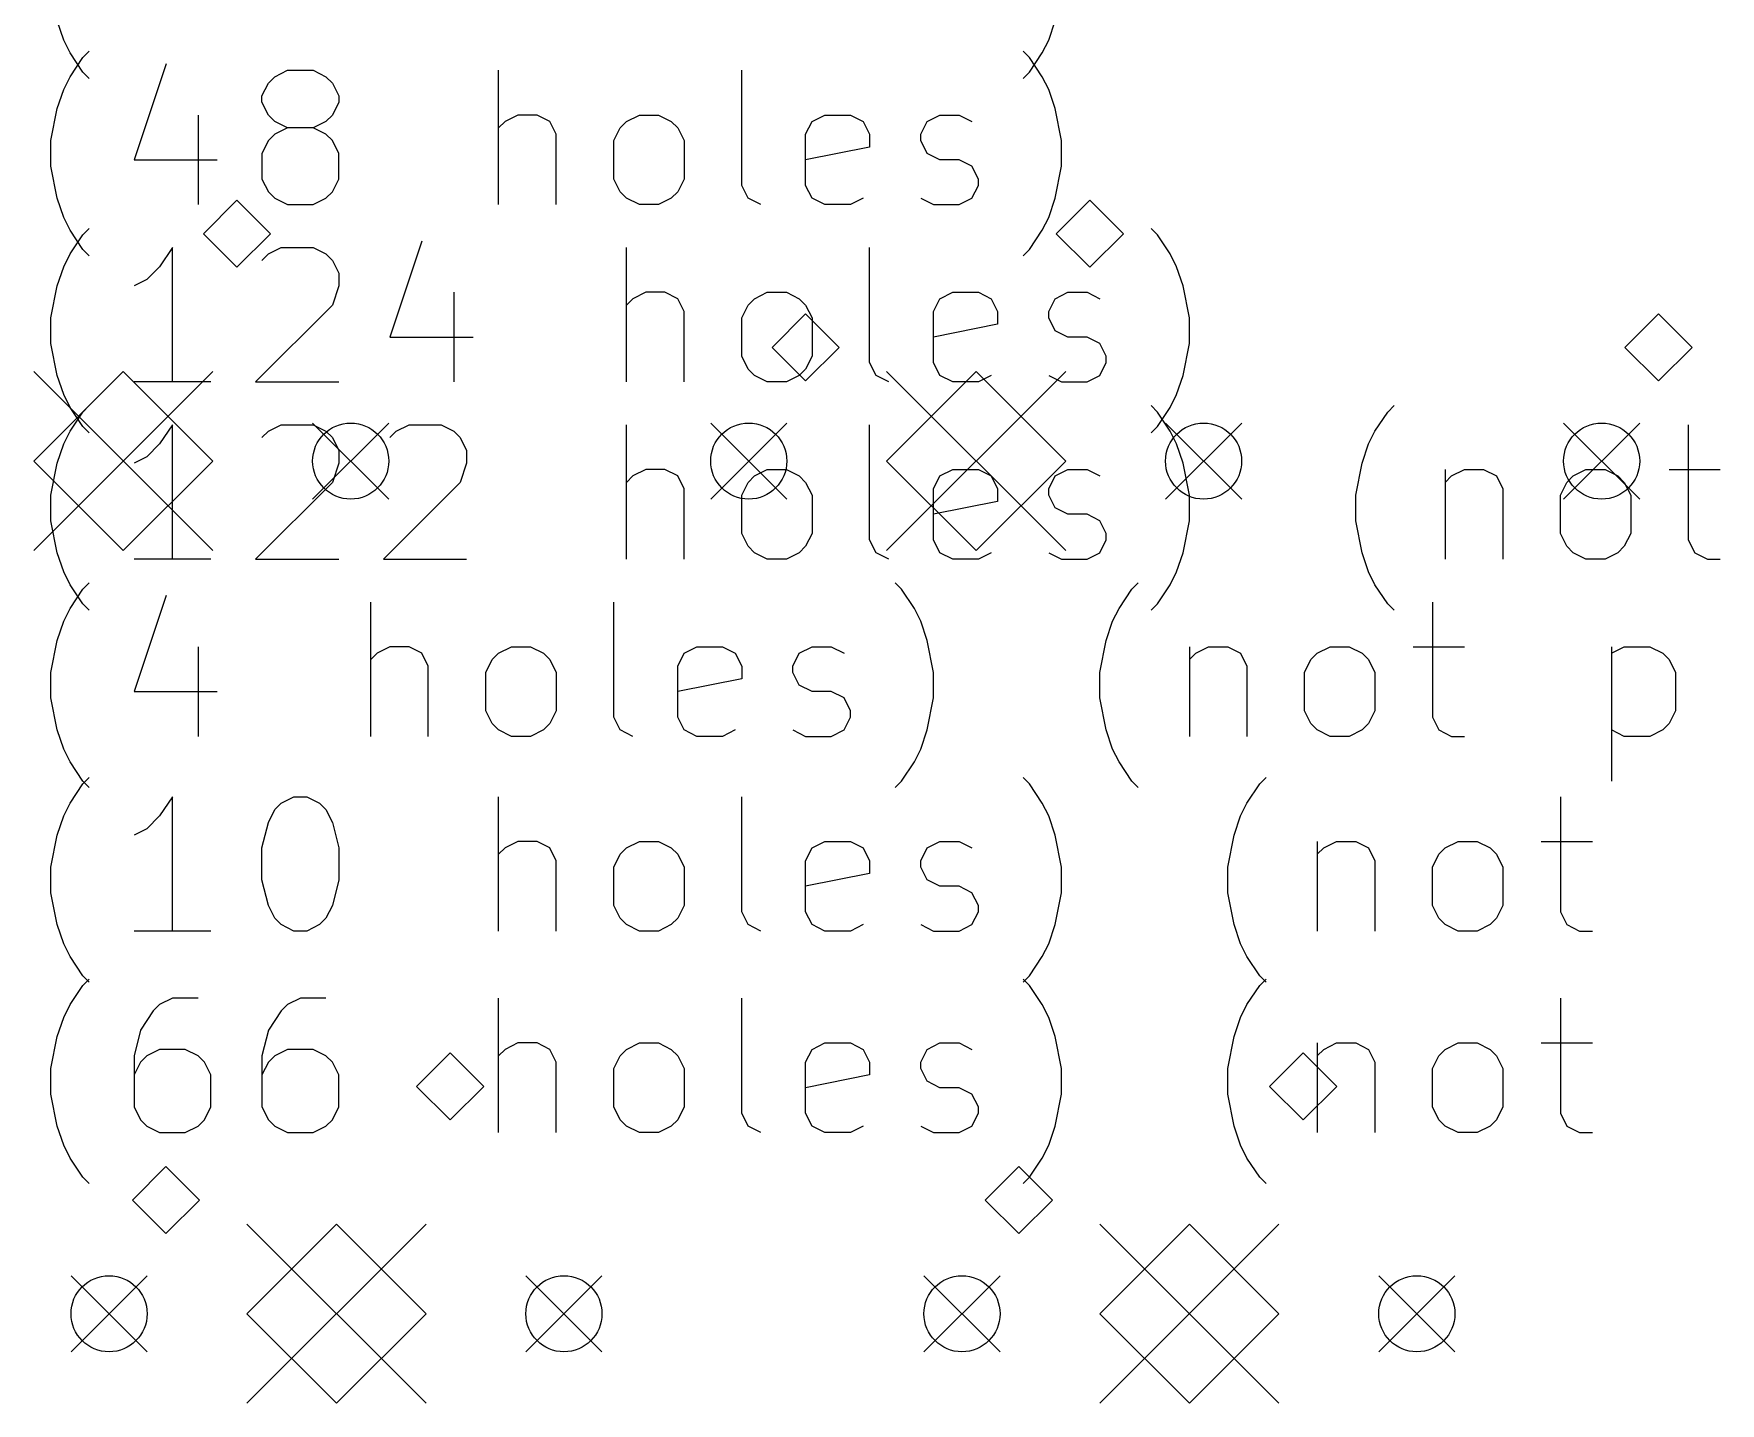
# Model space of a CAD drawing. Extents: x -0.5 to 11.2, y -4.2 to 0.5.
# Drawn here: x 1.796 to 3.279, y -1.953 to -0.749 of the extents above; entities that cross this region are included whole.
import ezdxf

# ---------------------------------------------------------------- set-up
doc = ezdxf.new("R2010")
doc.units = 0
doc.header["$MEASUREMENT"] = 0
doc.layers.add('BLACK', color=7, linetype='CONTINUOUS')

msp = doc.modelspace()

# ---------------------------------------------------------------- linework, layer by layer
at = {"layer": 'BLACK', "linetype": 'CONTINUOUS'}
for p, q in [((1.82255, -0.754443), (1.81693, -0.73757)), ((2.6887, -0.754443), (2.69432, -0.73757)), ((1.82818, -0.765692), (1.82255, -0.754443)), ((2.68307, -0.765692), (2.6887, -0.754443)), ((1.83943, -0.782565), (1.82818, -0.765692)), ((1.82818, -0.786614), (1.83943, -0.769741)), ((1.83943, -0.769741), (1.84505, -0.764117)), ((2.67182, -0.769741), (2.6662, -0.764117)), ((2.67182, -0.782565), (2.68307, -0.765692)), ((2.68307, -0.786614), (2.67182, -0.769741)), ((1.84505, -0.788189), (1.83943, -0.782565)), ((1.91254, -0.775366), (1.88442, -0.85973)), ((2.00816, -0.786614), (2.0194, -0.78099)), ((2.0194, -0.78099), (2.0419, -0.78099)), ((2.0419, -0.78099), (2.05315, -0.786614)), ((2.20501, -0.8991), (2.20501, -0.78099)), ((2.41873, -0.882227), (2.41873, -0.78099)), ((2.6662, -0.788189), (2.67182, -0.782565)), ((1.81693, -0.814736), (1.82255, -0.797863)), ((1.82255, -0.797863), (1.82818, -0.786614)), ((1.99691, -0.803487), (2.00253, -0.792238)), ((2.00253, -0.792238), (2.00816, -0.786614)), ((2.05315, -0.786614), (2.05877, -0.792238)), ((2.05877, -0.792238), (2.0644, -0.803487)), ((2.6887, -0.797863), (2.68307, -0.786614)), ((2.69432, -0.814736), (2.6887, -0.797863)), ((1.8113, -0.842857), (1.81693, -0.814736)), ((1.99691, -0.809111), (1.99691, -0.803487)), ((2.00253, -0.82036), (1.99691, -0.809111)), ((2.0644, -0.809111), (2.05877, -0.82036)), ((2.0644, -0.803487), (2.0644, -0.809111)), ((2.69994, -0.842857), (2.69432, -0.814736)), ((1.94066, -0.82036), (1.94066, -0.8991)), ((2.00816, -0.825984), (2.00253, -0.82036)), ((2.0194, -0.831609), (2.00816, -0.825984)), ((2.05315, -0.825984), (2.0419, -0.831609)), ((2.05877, -0.82036), (2.05315, -0.825984)), ((2.21063, -0.825984), (2.20501, -0.831609)), ((2.22188, -0.82036), (2.21063, -0.825984)), ((2.23875, -0.82036), (2.22188, -0.82036)), ((2.25, -0.825984), (2.23875, -0.82036)), ((2.25562, -0.837233), (2.25, -0.825984)), ((2.31187, -0.831609), (2.31749, -0.825984)), ((2.31749, -0.825984), (2.32874, -0.82036)), ((2.32874, -0.82036), (2.34561, -0.82036)), ((2.34561, -0.82036), (2.35686, -0.825984)), ((2.35686, -0.825984), (2.36249, -0.831609)), ((2.47497, -0.837233), (2.4806, -0.825984)), ((2.4806, -0.825984), (2.49184, -0.82036)), ((2.49184, -0.82036), (2.51434, -0.82036)), ((2.51434, -0.82036), (2.52559, -0.825984)), ((2.52559, -0.825984), (2.53121, -0.837233)), ((2.57621, -0.837233), (2.58183, -0.825984)), ((2.58183, -0.825984), (2.59308, -0.82036)), ((2.59308, -0.82036), (2.60995, -0.82036)), ((2.60995, -0.82036), (2.6212, -0.825984)), ((1.8113, -0.865354), (1.8113, -0.842857)), ((2.00253, -0.842857), (1.99691, -0.854106)), ((2.00816, -0.837233), (2.00253, -0.842857)), ((2.0194, -0.831609), (2.00816, -0.837233)), ((2.0419, -0.831609), (2.0194, -0.831609)), ((2.05315, -0.837233), (2.0419, -0.831609)), ((2.05877, -0.842857), (2.05315, -0.837233)), ((2.0644, -0.854106), (2.05877, -0.842857)), ((2.25562, -0.8991), (2.25562, -0.837233)), ((2.30624, -0.842857), (2.31187, -0.831609)), ((2.30624, -0.876603), (2.30624, -0.842857)), ((2.36249, -0.831609), (2.36811, -0.842857)), ((2.36811, -0.842857), (2.36811, -0.876603)), ((2.47497, -0.882227), (2.47497, -0.837233)), ((2.53121, -0.837233), (2.53121, -0.848481)), ((2.57621, -0.842857), (2.57621, -0.837233)), ((2.58183, -0.854106), (2.57621, -0.842857)), ((2.69994, -0.865354), (2.69994, -0.842857)), ((1.88442, -0.85973), (1.95754, -0.85973)), ((1.99691, -0.854106), (1.99691, -0.876603)), ((2.0644, -0.876603), (2.0644, -0.854106)), ((2.53121, -0.848481), (2.47497, -0.85973)), ((2.59308, -0.85973), (2.58183, -0.854106)), ((2.60995, -0.85973), (2.59308, -0.85973)), ((2.6212, -0.865354), (2.60995, -0.85973)), ((1.81693, -0.893476), (1.8113, -0.865354)), ((2.62683, -0.876603), (2.6212, -0.865354)), ((2.69432, -0.893476), (2.69994, -0.865354)), ((1.99691, -0.876603), (2.00253, -0.887851)), ((2.00253, -0.887851), (2.00816, -0.893476)), ((2.05315, -0.893476), (2.05877, -0.887851)), ((2.05877, -0.887851), (2.0644, -0.876603)), ((2.31187, -0.887851), (2.30624, -0.876603)), ((2.31749, -0.893476), (2.31187, -0.887851)), ((2.36249, -0.887851), (2.35686, -0.893476)), ((2.36811, -0.876603), (2.36249, -0.887851)), ((2.42435, -0.893476), (2.41873, -0.882227)), ((2.4806, -0.893476), (2.47497, -0.882227)), ((2.6212, -0.893476), (2.62683, -0.882227)), ((2.62683, -0.882227), (2.62683, -0.876603)), ((1.82255, -0.910349), (1.81693, -0.893476)), ((1.97492, -0.895157), (1.94539, -0.924685)), ((2.00445, -0.924685), (1.97492, -0.895157)), ((2.00816, -0.893476), (2.0194, -0.8991)), ((2.0194, -0.8991), (2.0419, -0.8991)), ((2.0419, -0.8991), (2.05315, -0.893476)), ((2.32874, -0.8991), (2.31749, -0.893476)), ((2.34561, -0.8991), (2.32874, -0.8991)), ((2.35686, -0.893476), (2.34561, -0.8991)), ((2.4356, -0.8991), (2.42435, -0.893476)), ((2.49184, -0.8991), (2.4806, -0.893476)), ((2.51434, -0.8991), (2.49184, -0.8991)), ((2.52559, -0.893476), (2.51434, -0.8991)), ((2.57621, -0.893476), (2.58746, -0.8991)), ((2.58746, -0.8991), (2.60995, -0.8991)), ((2.60995, -0.8991), (2.6212, -0.893476)), ((2.6887, -0.910349), (2.69432, -0.893476)), ((2.72492, -0.895157), (2.69539, -0.924685)), ((2.75445, -0.924685), (2.72492, -0.895157)), ((1.82818, -0.921597), (1.82255, -0.910349)), ((2.68307, -0.921597), (2.6887, -0.910349)), ((1.83943, -0.93847), (1.82818, -0.921597)), ((1.82818, -0.94252), (1.83943, -0.925647)), ((1.83943, -0.925647), (1.84505, -0.920022)), ((1.94539, -0.924685), (1.97492, -0.954213)), ((1.97492, -0.954213), (2.00445, -0.924685)), ((2.13751, -0.931271), (2.10939, -1.01564)), ((2.67182, -0.93847), (2.68307, -0.921597)), ((2.69539, -0.924685), (2.72492, -0.954213)), ((2.72492, -0.954213), (2.75445, -0.924685)), ((2.78431, -0.925647), (2.77868, -0.920022)), ((2.79556, -0.94252), (2.78431, -0.925647)), ((1.82255, -0.953768), (1.82818, -0.94252)), ((1.84505, -0.944094), (1.83943, -0.93847)), ((1.91817, -0.936895), (1.90692, -0.953768)), ((1.91817, -1.05501), (1.91817, -0.936895)), ((1.99691, -0.948144), (2.00253, -0.94252)), ((2.00253, -0.94252), (2.01378, -0.936895)), ((2.01378, -0.936895), (2.0419, -0.936895)), ((2.0419, -0.936895), (2.05315, -0.94252)), ((2.05315, -0.94252), (2.05877, -0.948144)), ((2.05877, -0.948144), (2.0644, -0.959393)), ((2.31749, -1.05501), (2.31749, -0.936895)), ((2.53121, -1.03813), (2.53121, -0.936895)), ((2.6662, -0.944094), (2.67182, -0.93847)), ((2.80118, -0.953768), (2.79556, -0.94252)), ((1.81693, -0.970641), (1.82255, -0.953768)), ((1.90692, -0.953768), (1.89567, -0.965017)), ((2.0644, -0.959393), (2.0644, -0.970641)), ((2.80681, -0.970641), (2.80118, -0.953768)), ((1.8113, -0.998763), (1.81693, -0.970641)), ((1.89567, -0.965017), (1.88442, -0.970641)), ((2.0644, -0.970641), (2.05877, -0.987514)), ((2.16564, -0.976265), (2.16564, -1.05501)), ((2.33436, -0.976265), (2.32312, -0.98189)), ((2.35124, -0.976265), (2.33436, -0.976265)), ((2.36249, -0.98189), (2.35124, -0.976265)), ((2.42998, -0.98189), (2.44123, -0.976265)), ((2.44123, -0.976265), (2.4581, -0.976265)), ((2.4581, -0.976265), (2.46935, -0.98189)), ((2.59308, -0.98189), (2.60433, -0.976265)), ((2.60433, -0.976265), (2.62683, -0.976265)), ((2.62683, -0.976265), (2.63808, -0.98189)), ((2.69432, -0.98189), (2.70557, -0.976265)), ((2.70557, -0.976265), (2.72244, -0.976265)), ((2.72244, -0.976265), (2.73369, -0.98189)), ((2.81243, -0.998763), (2.80681, -0.970641)), ((2.05877, -0.987514), (1.99128, -1.05501)), ((2.32312, -0.98189), (2.31749, -0.987514)), ((2.36811, -0.993138), (2.36249, -0.98189)), ((2.36811, -1.05501), (2.36811, -0.993138)), ((2.41873, -0.998763), (2.42435, -0.987514)), ((2.42435, -0.987514), (2.42998, -0.98189)), ((2.46935, -0.98189), (2.47497, -0.987514)), ((2.47497, -0.987514), (2.4806, -0.998763)), ((2.58746, -0.993138), (2.59308, -0.98189)), ((2.58746, -1.03813), (2.58746, -0.993138)), ((2.63808, -0.98189), (2.6437, -0.993138)), ((2.6437, -0.993138), (2.6437, -1.00439)), ((2.6887, -0.993138), (2.69432, -0.98189)), ((2.6887, -0.998763), (2.6887, -0.993138)), ((1.8113, -1.02126), (1.8113, -0.998763)), ((2.41873, -1.03251), (2.41873, -0.998763)), ((2.47492, -0.995157), (2.44539, -1.02469)), ((2.50445, -1.02469), (2.47492, -0.995157)), ((2.4806, -0.998763), (2.4806, -1.03251)), ((2.6437, -1.00439), (2.58746, -1.01564)), ((2.69432, -1.01001), (2.6887, -0.998763)), ((2.81243, -1.02126), (2.81243, -0.998763)), ((3.22492, -0.995157), (3.19539, -1.02469)), ((3.25445, -1.02469), (3.22492, -0.995157)), ((1.81693, -1.04938), (1.8113, -1.02126)), ((2.10939, -1.01564), (2.18251, -1.01564)), ((2.70557, -1.01564), (2.69432, -1.01001)), ((2.72244, -1.01564), (2.70557, -1.01564)), ((2.73369, -1.02126), (2.72244, -1.01564)), ((2.73931, -1.03251), (2.73369, -1.02126)), ((2.80681, -1.04938), (2.81243, -1.02126)), ((2.42435, -1.04376), (2.41873, -1.03251)), ((2.44539, -1.02469), (2.47492, -1.05421)), ((2.47492, -1.05421), (2.50445, -1.02469)), ((2.4806, -1.03251), (2.47497, -1.04376)), ((2.53684, -1.04938), (2.53121, -1.03813)), ((2.59308, -1.04938), (2.58746, -1.03813)), ((2.73369, -1.04938), (2.73931, -1.03813)), ((2.73931, -1.03813), (2.73931, -1.03251)), ((3.19539, -1.02469), (3.22492, -1.05421)), ((3.22492, -1.05421), (3.25445, -1.02469)), ((1.79618, -1.04594), (1.95366, -1.20343)), ((1.95366, -1.04594), (1.79618, -1.20343)), ((1.87492, -1.04594), (1.79618, -1.12469)), ((1.82255, -1.06625), (1.81693, -1.04938)), ((1.95366, -1.12469), (1.87492, -1.04594)), ((2.42998, -1.04938), (2.42435, -1.04376)), ((2.44123, -1.05501), (2.42998, -1.04938)), ((2.46935, -1.04938), (2.4581, -1.05501)), ((2.47497, -1.04376), (2.46935, -1.04938)), ((2.54809, -1.05501), (2.53684, -1.04938)), ((2.54618, -1.04594), (2.70366, -1.20343)), ((2.70366, -1.04594), (2.54618, -1.20343)), ((2.62492, -1.04594), (2.54618, -1.12469)), ((2.60433, -1.05501), (2.59308, -1.04938)), ((2.70366, -1.12469), (2.62492, -1.04594)), ((2.63808, -1.04938), (2.62683, -1.05501)), ((2.6887, -1.04938), (2.69994, -1.05501)), ((2.72244, -1.05501), (2.73369, -1.04938)), ((2.80118, -1.06625), (2.80681, -1.04938)), ((1.82818, -1.0775), (1.82255, -1.06625)), ((1.95191, -1.05501), (1.88442, -1.05501)), ((1.99128, -1.05501), (2.0644, -1.05501)), ((2.4581, -1.05501), (2.44123, -1.05501)), ((2.62683, -1.05501), (2.60433, -1.05501)), ((2.69994, -1.05501), (2.72244, -1.05501)), ((2.79556, -1.0775), (2.80118, -1.06625)), ((1.83943, -1.09438), (1.82818, -1.0775)), ((1.82818, -1.09843), (1.83943, -1.08155)), ((1.83943, -1.08155), (1.84505, -1.07593)), ((2.78431, -1.08155), (2.77868, -1.07593)), ((2.78431, -1.09438), (2.79556, -1.0775)), ((2.79556, -1.09843), (2.78431, -1.08155)), ((2.97553, -1.09843), (2.98678, -1.08155)), ((2.98678, -1.08155), (2.99241, -1.07593)), ((1.84505, -1.1), (1.83943, -1.09438)), ((1.91817, -1.0928), (1.90692, -1.10967)), ((1.91817, -1.21091), (1.91817, -1.0928)), ((2.00253, -1.09843), (2.01378, -1.0928)), ((2.01378, -1.0928), (2.0419, -1.0928)), ((2.04146, -1.09122), (2.10839, -1.15815)), ((2.10839, -1.09122), (2.04146, -1.15815)), ((2.0419, -1.0928), (2.05315, -1.09843)), ((2.11502, -1.09843), (2.12627, -1.0928)), ((2.12627, -1.0928), (2.15439, -1.0928)), ((2.15439, -1.0928), (2.16564, -1.09843)), ((2.31749, -1.21091), (2.31749, -1.0928)), ((2.39146, -1.09122), (2.45839, -1.15815)), ((2.45839, -1.09122), (2.39146, -1.15815)), ((2.53121, -1.19404), (2.53121, -1.0928)), ((2.77868, -1.1), (2.78431, -1.09438)), ((2.79146, -1.09122), (2.85839, -1.15815)), ((2.85839, -1.09122), (2.79146, -1.15815)), ((3.14146, -1.09122), (3.20839, -1.15815)), ((3.20839, -1.09122), (3.14146, -1.15815)), ((3.25112, -1.0928), (3.25112, -1.19404)), ((1.81693, -1.12655), (1.82255, -1.10967)), ((1.82255, -1.10967), (1.82818, -1.09843)), ((1.90692, -1.10967), (1.89567, -1.12092)), ((1.99691, -1.10405), (2.00253, -1.09843)), ((2.05315, -1.09843), (2.05877, -1.10405)), ((2.05877, -1.10405), (2.0644, -1.1153)), ((2.10939, -1.10405), (2.11502, -1.09843)), ((2.16564, -1.09843), (2.17126, -1.10405)), ((2.17126, -1.10405), (2.17688, -1.1153)), ((2.80118, -1.10967), (2.79556, -1.09843)), ((2.80681, -1.12655), (2.80118, -1.10967)), ((2.96429, -1.12655), (2.96991, -1.10967)), ((2.96991, -1.10967), (2.97553, -1.09843)), ((1.79618, -1.12469), (1.87492, -1.20343)), ((1.8113, -1.15467), (1.81693, -1.12655)), ((1.87492, -1.20343), (1.95366, -1.12469)), ((1.89567, -1.12092), (1.88442, -1.12655)), ((2.0644, -1.12655), (2.05877, -1.14342)), ((2.0644, -1.1153), (2.0644, -1.12655)), ((2.17688, -1.12655), (2.17126, -1.14342)), ((2.17688, -1.1153), (2.17688, -1.12655)), ((2.54618, -1.12469), (2.62492, -1.20343)), ((2.62492, -1.20343), (2.70366, -1.12469)), ((2.81243, -1.15467), (2.80681, -1.12655)), ((2.95866, -1.15467), (2.96429, -1.12655)), ((2.32312, -1.1378), (2.31749, -1.14342)), ((2.33436, -1.13217), (2.32312, -1.1378)), ((2.35124, -1.13217), (2.33436, -1.13217)), ((2.36249, -1.1378), (2.35124, -1.13217)), ((2.36811, -1.14904), (2.36249, -1.1378)), ((2.42435, -1.14342), (2.42998, -1.1378)), ((2.42998, -1.1378), (2.44123, -1.13217)), ((2.44123, -1.13217), (2.4581, -1.13217)), ((2.4581, -1.13217), (2.46935, -1.1378)), ((2.46935, -1.1378), (2.47497, -1.14342)), ((2.58746, -1.14904), (2.59308, -1.1378)), ((2.59308, -1.1378), (2.60433, -1.13217)), ((2.60433, -1.13217), (2.62683, -1.13217)), ((2.62683, -1.13217), (2.63808, -1.1378)), ((2.63808, -1.1378), (2.6437, -1.14904)), ((2.6887, -1.14904), (2.69432, -1.1378)), ((2.69432, -1.1378), (2.70557, -1.13217)), ((2.70557, -1.13217), (2.72244, -1.13217)), ((2.72244, -1.13217), (2.73369, -1.1378)), ((3.0374, -1.13217), (3.0374, -1.21091)), ((3.0374, -1.14342), (3.04303, -1.1378)), ((3.04303, -1.1378), (3.05427, -1.13217)), ((3.05427, -1.13217), (3.07115, -1.13217)), ((3.07115, -1.13217), (3.0824, -1.1378)), ((3.0824, -1.1378), (3.08802, -1.14904)), ((3.14426, -1.14342), (3.14989, -1.1378)), ((3.14989, -1.1378), (3.16114, -1.13217)), ((3.16114, -1.13217), (3.17801, -1.13217)), ((3.17801, -1.13217), (3.18926, -1.1378)), ((3.18926, -1.1378), (3.19488, -1.14342)), ((3.23425, -1.13217), (3.27925, -1.13217)), ((1.8113, -1.17717), (1.8113, -1.15467)), ((2.05877, -1.14342), (1.99128, -1.21091)), ((2.17126, -1.14342), (2.10377, -1.21091)), ((2.36811, -1.21091), (2.36811, -1.14904)), ((2.41873, -1.15467), (2.42435, -1.14342)), ((2.41873, -1.18841), (2.41873, -1.15467)), ((2.47497, -1.14342), (2.4806, -1.15467)), ((2.4806, -1.15467), (2.4806, -1.18841)), ((2.58746, -1.19404), (2.58746, -1.14904)), ((2.6437, -1.14904), (2.6437, -1.16029)), ((2.6887, -1.15467), (2.6887, -1.14904)), ((2.69432, -1.16592), (2.6887, -1.15467)), ((2.81243, -1.17717), (2.81243, -1.15467)), ((2.95866, -1.17717), (2.95866, -1.15467)), ((3.08802, -1.14904), (3.08802, -1.21091)), ((3.13864, -1.15467), (3.14426, -1.14342)), ((3.13864, -1.18841), (3.13864, -1.15467)), ((3.19488, -1.14342), (3.20051, -1.15467)), ((3.20051, -1.15467), (3.20051, -1.18841)), ((2.6437, -1.16029), (2.58746, -1.17154)), ((2.70557, -1.17154), (2.69432, -1.16592)), ((2.72244, -1.17154), (2.70557, -1.17154)), ((2.73369, -1.17717), (2.72244, -1.17154)), ((1.81693, -1.20529), (1.8113, -1.17717)), ((2.73931, -1.18841), (2.73369, -1.17717)), ((2.80681, -1.20529), (2.81243, -1.17717)), ((2.96429, -1.20529), (2.95866, -1.17717)), ((2.42435, -1.19966), (2.41873, -1.18841)), ((2.42998, -1.20529), (2.42435, -1.19966)), ((2.47497, -1.19966), (2.46935, -1.20529)), ((2.4806, -1.18841), (2.47497, -1.19966)), ((2.53684, -1.20529), (2.53121, -1.19404)), ((2.59308, -1.20529), (2.58746, -1.19404)), ((2.73369, -1.20529), (2.73931, -1.19404)), ((2.73931, -1.19404), (2.73931, -1.18841)), ((3.14426, -1.19966), (3.13864, -1.18841)), ((3.14989, -1.20529), (3.14426, -1.19966)), ((3.19488, -1.19966), (3.18926, -1.20529)), ((3.20051, -1.18841), (3.19488, -1.19966)), ((3.25112, -1.19404), (3.25675, -1.20529)), ((1.82255, -1.22216), (1.81693, -1.20529)), ((1.95191, -1.21091), (1.88442, -1.21091)), ((1.99128, -1.21091), (2.0644, -1.21091)), ((2.10377, -1.21091), (2.17688, -1.21091)), ((2.44123, -1.21091), (2.42998, -1.20529)), ((2.4581, -1.21091), (2.44123, -1.21091)), ((2.46935, -1.20529), (2.4581, -1.21091)), ((2.54809, -1.21091), (2.53684, -1.20529)), ((2.60433, -1.21091), (2.59308, -1.20529)), ((2.62683, -1.21091), (2.60433, -1.21091)), ((2.63808, -1.20529), (2.62683, -1.21091)), ((2.6887, -1.20529), (2.69994, -1.21091)), ((2.69994, -1.21091), (2.72244, -1.21091)), ((2.72244, -1.21091), (2.73369, -1.20529)), ((2.80118, -1.22216), (2.80681, -1.20529)), ((2.96991, -1.22216), (2.96429, -1.20529)), ((3.16114, -1.21091), (3.14989, -1.20529)), ((3.17801, -1.21091), (3.16114, -1.21091)), ((3.18926, -1.20529), (3.17801, -1.21091)), ((3.25675, -1.20529), (3.268, -1.21091)), ((3.268, -1.21091), (3.27925, -1.21091)), ((1.82818, -1.23341), (1.82255, -1.22216)), ((2.79556, -1.23341), (2.80118, -1.22216)), ((2.97553, -1.23341), (2.96991, -1.22216)), ((1.83943, -1.25028), (1.82818, -1.23341)), ((1.82818, -1.25433), (1.83943, -1.23746)), ((1.83943, -1.23746), (1.84505, -1.23183)), ((1.91254, -1.24308), (1.88442, -1.32745)), ((2.55934, -1.23746), (2.55371, -1.23183)), ((2.57058, -1.25433), (2.55934, -1.23746)), ((2.75056, -1.25433), (2.76181, -1.23746)), ((2.76181, -1.23746), (2.76744, -1.23183)), ((2.78431, -1.25028), (2.79556, -1.23341)), ((2.98678, -1.25028), (2.97553, -1.23341)), ((1.82255, -1.26558), (1.82818, -1.25433)), ((1.84505, -1.25591), (1.83943, -1.25028)), ((2.09252, -1.36682), (2.09252, -1.24871)), ((2.30624, -1.34994), (2.30624, -1.24871)), ((2.57621, -1.26558), (2.57058, -1.25433)), ((2.74494, -1.26558), (2.75056, -1.25433)), ((2.77868, -1.25591), (2.78431, -1.25028)), ((2.99241, -1.25591), (2.98678, -1.25028)), ((3.02615, -1.24871), (3.02615, -1.34994)), ((1.81693, -1.28245), (1.82255, -1.26558)), ((2.58183, -1.28245), (2.57621, -1.26558)), ((2.73931, -1.28245), (2.74494, -1.26558)), ((1.8113, -1.31057), (1.81693, -1.28245)), ((1.94066, -1.28808), (1.94066, -1.36682)), ((2.10939, -1.28808), (2.09814, -1.2937)), ((2.12627, -1.28808), (2.10939, -1.28808)), ((2.13751, -1.2937), (2.12627, -1.28808)), ((2.20501, -1.2937), (2.21625, -1.28808)), ((2.21625, -1.28808), (2.23313, -1.28808)), ((2.23313, -1.28808), (2.24438, -1.2937)), ((2.36811, -1.2937), (2.37936, -1.28808)), ((2.37936, -1.28808), (2.40186, -1.28808)), ((2.40186, -1.28808), (2.4131, -1.2937)), ((2.46935, -1.2937), (2.4806, -1.28808)), ((2.4806, -1.28808), (2.49747, -1.28808)), ((2.49747, -1.28808), (2.50872, -1.2937)), ((2.58746, -1.31057), (2.58183, -1.28245)), ((2.73369, -1.31057), (2.73931, -1.28245)), ((2.81243, -1.28808), (2.81243, -1.36682)), ((2.81805, -1.2937), (2.8293, -1.28808)), ((2.8293, -1.28808), (2.84618, -1.28808)), ((2.84618, -1.28808), (2.85742, -1.2937)), ((2.92492, -1.2937), (2.93616, -1.28808)), ((2.93616, -1.28808), (2.95304, -1.28808)), ((2.95304, -1.28808), (2.96429, -1.2937)), ((3.00928, -1.28808), (3.05427, -1.28808)), ((3.18363, -1.28808), (3.18363, -1.40619)), ((3.18363, -1.2937), (3.19488, -1.28808)), ((3.19488, -1.28808), (3.21738, -1.28808)), ((3.21738, -1.28808), (3.22863, -1.2937)), ((2.09814, -1.2937), (2.09252, -1.29933)), ((2.14314, -1.30495), (2.13751, -1.2937)), ((2.14314, -1.36682), (2.14314, -1.30495)), ((2.19376, -1.31057), (2.19938, -1.29933)), ((2.19938, -1.29933), (2.20501, -1.2937)), ((2.24438, -1.2937), (2.25, -1.29933)), ((2.25, -1.29933), (2.25562, -1.31057)), ((2.36249, -1.30495), (2.36811, -1.2937)), ((2.36249, -1.34994), (2.36249, -1.30495)), ((2.4131, -1.2937), (2.41873, -1.30495)), ((2.41873, -1.30495), (2.41873, -1.3162)), ((2.46372, -1.30495), (2.46935, -1.2937)), ((2.46372, -1.31057), (2.46372, -1.30495)), ((2.81243, -1.29933), (2.81805, -1.2937)), ((2.85742, -1.2937), (2.86305, -1.30495)), ((2.86305, -1.30495), (2.86305, -1.36682)), ((2.91367, -1.31057), (2.91929, -1.29933)), ((2.91929, -1.29933), (2.92492, -1.2937)), ((2.96429, -1.2937), (2.96991, -1.29933)), ((2.96991, -1.29933), (2.97553, -1.31057)), ((3.22863, -1.2937), (3.23425, -1.29933)), ((3.23425, -1.29933), (3.23988, -1.31057)), ((1.8113, -1.33307), (1.8113, -1.31057)), ((2.19376, -1.34432), (2.19376, -1.31057)), ((2.25562, -1.31057), (2.25562, -1.34432)), ((2.41873, -1.3162), (2.36249, -1.32745)), ((2.46935, -1.32182), (2.46372, -1.31057)), ((2.58746, -1.33307), (2.58746, -1.31057)), ((2.73369, -1.33307), (2.73369, -1.31057)), ((2.91367, -1.34432), (2.91367, -1.31057)), ((2.97553, -1.31057), (2.97553, -1.34432)), ((3.23988, -1.31057), (3.23988, -1.34432)), ((1.81693, -1.36119), (1.8113, -1.33307)), ((1.88442, -1.32745), (1.95754, -1.32745)), ((2.4806, -1.32745), (2.46935, -1.32182)), ((2.49747, -1.32745), (2.4806, -1.32745)), ((2.50872, -1.33307), (2.49747, -1.32745)), ((2.51434, -1.34432), (2.50872, -1.33307)), ((2.58183, -1.36119), (2.58746, -1.33307)), ((2.73931, -1.36119), (2.73369, -1.33307)), ((2.19938, -1.35557), (2.19376, -1.34432)), ((2.25562, -1.34432), (2.25, -1.35557)), ((2.51434, -1.34994), (2.51434, -1.34432)), ((2.91929, -1.35557), (2.91367, -1.34432)), ((2.97553, -1.34432), (2.96991, -1.35557)), ((3.23988, -1.34432), (3.23425, -1.35557)), ((1.82255, -1.37807), (1.81693, -1.36119)), ((2.20501, -1.36119), (2.19938, -1.35557)), ((2.21625, -1.36682), (2.20501, -1.36119)), ((2.24438, -1.36119), (2.23313, -1.36682)), ((2.25, -1.35557), (2.24438, -1.36119)), ((2.31187, -1.36119), (2.30624, -1.34994)), ((2.32312, -1.36682), (2.31187, -1.36119)), ((2.36811, -1.36119), (2.36249, -1.34994)), ((2.37936, -1.36682), (2.36811, -1.36119)), ((2.4131, -1.36119), (2.40186, -1.36682)), ((2.46372, -1.36119), (2.47497, -1.36682)), ((2.49747, -1.36682), (2.50872, -1.36119)), ((2.50872, -1.36119), (2.51434, -1.34994)), ((2.57621, -1.37807), (2.58183, -1.36119)), ((2.74494, -1.37807), (2.73931, -1.36119)), ((2.92492, -1.36119), (2.91929, -1.35557)), ((2.93616, -1.36682), (2.92492, -1.36119)), ((2.96429, -1.36119), (2.95304, -1.36682)), ((2.96991, -1.35557), (2.96429, -1.36119)), ((3.02615, -1.34994), (3.03178, -1.36119)), ((3.03178, -1.36119), (3.04303, -1.36682)), ((3.19488, -1.36682), (3.18363, -1.36119)), ((3.22863, -1.36119), (3.21738, -1.36682)), ((3.23425, -1.35557), (3.22863, -1.36119)), ((1.82818, -1.38931), (1.82255, -1.37807)), ((2.23313, -1.36682), (2.21625, -1.36682)), ((2.40186, -1.36682), (2.37936, -1.36682)), ((2.47497, -1.36682), (2.49747, -1.36682)), ((2.57058, -1.38931), (2.57621, -1.37807)), ((2.75056, -1.38931), (2.74494, -1.37807)), ((2.95304, -1.36682), (2.93616, -1.36682)), ((3.04303, -1.36682), (3.05427, -1.36682)), ((3.21738, -1.36682), (3.19488, -1.36682)), ((1.83943, -1.40619), (1.82818, -1.38931)), ((2.55934, -1.40619), (2.57058, -1.38931)), ((2.76181, -1.40619), (2.75056, -1.38931)), ((1.82818, -1.42559), (1.83943, -1.40872)), ((1.83943, -1.40872), (1.84505, -1.40309)), ((1.84505, -1.41181), (1.83943, -1.40619)), ((2.55371, -1.41181), (2.55934, -1.40619)), ((2.67182, -1.40872), (2.6662, -1.40309)), ((2.68307, -1.42559), (2.67182, -1.40872)), ((2.76744, -1.41181), (2.76181, -1.40619)), ((2.86305, -1.42559), (2.8743, -1.40872)), ((2.8743, -1.40872), (2.87992, -1.40309)), ((1.91817, -1.41997), (1.90692, -1.43684)), ((1.91817, -1.53808), (1.91817, -1.41997)), ((2.01378, -1.42559), (2.02503, -1.41997)), ((2.02503, -1.41997), (2.03628, -1.41997)), ((2.03628, -1.41997), (2.04753, -1.42559)), ((2.20501, -1.53808), (2.20501, -1.41997)), ((2.41873, -1.5212), (2.41873, -1.41997)), ((3.13864, -1.41997), (3.13864, -1.5212)), ((1.81693, -1.45371), (1.82255, -1.43684)), ((1.82255, -1.43684), (1.82818, -1.42559)), ((1.90692, -1.43684), (1.89567, -1.44809)), ((2.00253, -1.44246), (2.00816, -1.43121)), ((2.00816, -1.43121), (2.01378, -1.42559)), ((2.04753, -1.42559), (2.05315, -1.43121)), ((2.05315, -1.43121), (2.05877, -1.44246)), ((2.6887, -1.43684), (2.68307, -1.42559)), ((2.69432, -1.45371), (2.6887, -1.43684)), ((2.8518, -1.45371), (2.85742, -1.43684)), ((2.85742, -1.43684), (2.86305, -1.42559)), ((1.89567, -1.44809), (1.88442, -1.45371)), ((1.99691, -1.46496), (2.00253, -1.44246)), ((2.05877, -1.44246), (2.0644, -1.46496)), ((1.8113, -1.48183), (1.81693, -1.45371)), ((1.99691, -1.49308), (1.99691, -1.46496)), ((2.0644, -1.46496), (2.0644, -1.49308)), ((2.21063, -1.46496), (2.20501, -1.47058)), ((2.22188, -1.45934), (2.21063, -1.46496)), ((2.23875, -1.45934), (2.22188, -1.45934)), ((2.25, -1.46496), (2.23875, -1.45934)), ((2.25562, -1.47621), (2.25, -1.46496)), ((2.31187, -1.47058), (2.31749, -1.46496)), ((2.31749, -1.46496), (2.32874, -1.45934)), ((2.32874, -1.45934), (2.34561, -1.45934)), ((2.34561, -1.45934), (2.35686, -1.46496)), ((2.35686, -1.46496), (2.36249, -1.47058)), ((2.47497, -1.47621), (2.4806, -1.46496)), ((2.4806, -1.46496), (2.49184, -1.45934)), ((2.49184, -1.45934), (2.51434, -1.45934)), ((2.51434, -1.45934), (2.52559, -1.46496)), ((2.52559, -1.46496), (2.53121, -1.47621)), ((2.57621, -1.47621), (2.58183, -1.46496)), ((2.58183, -1.46496), (2.59308, -1.45934)), ((2.59308, -1.45934), (2.60995, -1.45934)), ((2.60995, -1.45934), (2.6212, -1.46496)), ((2.69994, -1.48183), (2.69432, -1.45371)), ((2.84618, -1.48183), (2.8518, -1.45371)), ((2.92492, -1.45934), (2.92492, -1.53808)), ((2.92492, -1.47058), (2.93054, -1.46496)), ((2.93054, -1.46496), (2.94179, -1.45934)), ((2.94179, -1.45934), (2.95866, -1.45934)), ((2.95866, -1.45934), (2.96991, -1.46496)), ((2.96991, -1.46496), (2.97553, -1.47621)), ((3.03178, -1.47058), (3.0374, -1.46496)), ((3.0374, -1.46496), (3.04865, -1.45934)), ((3.04865, -1.45934), (3.06552, -1.45934)), ((3.06552, -1.45934), (3.07677, -1.46496)), ((3.07677, -1.46496), (3.0824, -1.47058)), ((3.12177, -1.45934), (3.16676, -1.45934)), ((1.8113, -1.50433), (1.8113, -1.48183)), ((2.25562, -1.53808), (2.25562, -1.47621)), ((2.30624, -1.48183), (2.31187, -1.47058)), ((2.30624, -1.51558), (2.30624, -1.48183)), ((2.36249, -1.47058), (2.36811, -1.48183)), ((2.36811, -1.48183), (2.36811, -1.51558)), ((2.47497, -1.5212), (2.47497, -1.47621)), ((2.53121, -1.47621), (2.53121, -1.48746)), ((2.57621, -1.48183), (2.57621, -1.47621)), ((2.58183, -1.49308), (2.57621, -1.48183)), ((2.69994, -1.50433), (2.69994, -1.48183)), ((2.84618, -1.50433), (2.84618, -1.48183)), ((2.97553, -1.47621), (2.97553, -1.53808)), ((3.02615, -1.48183), (3.03178, -1.47058)), ((3.02615, -1.51558), (3.02615, -1.48183)), ((3.0824, -1.47058), (3.08802, -1.48183)), ((3.08802, -1.48183), (3.08802, -1.51558)), ((2.00253, -1.51558), (1.99691, -1.49308)), ((2.0644, -1.49308), (2.05877, -1.51558)), ((2.53121, -1.48746), (2.47497, -1.49871)), ((2.59308, -1.49871), (2.58183, -1.49308)), ((1.81693, -1.53245), (1.8113, -1.50433)), ((2.60995, -1.49871), (2.59308, -1.49871)), ((2.6212, -1.50433), (2.60995, -1.49871)), ((2.62683, -1.51558), (2.6212, -1.50433)), ((2.69432, -1.53245), (2.69994, -1.50433)), ((2.8518, -1.53245), (2.84618, -1.50433)), ((2.00816, -1.52683), (2.00253, -1.51558)), ((2.01378, -1.53245), (2.00816, -1.52683)), ((2.05315, -1.52683), (2.04753, -1.53245)), ((2.05877, -1.51558), (2.05315, -1.52683)), ((2.31187, -1.52683), (2.30624, -1.51558)), ((2.31749, -1.53245), (2.31187, -1.52683)), ((2.36249, -1.52683), (2.35686, -1.53245)), ((2.36811, -1.51558), (2.36249, -1.52683)), ((2.42435, -1.53245), (2.41873, -1.5212)), ((2.4806, -1.53245), (2.47497, -1.5212)), ((2.6212, -1.53245), (2.62683, -1.5212)), ((2.62683, -1.5212), (2.62683, -1.51558)), ((3.03178, -1.52683), (3.02615, -1.51558)), ((3.0374, -1.53245), (3.03178, -1.52683)), ((3.0824, -1.52683), (3.07677, -1.53245)), ((3.08802, -1.51558), (3.0824, -1.52683)), ((3.13864, -1.5212), (3.14426, -1.53245)), ((1.82255, -1.54933), (1.81693, -1.53245)), ((1.95191, -1.53808), (1.88442, -1.53808)), ((2.02503, -1.53808), (2.01378, -1.53245)), ((2.03628, -1.53808), (2.02503, -1.53808)), ((2.04753, -1.53245), (2.03628, -1.53808)), ((2.32874, -1.53808), (2.31749, -1.53245)), ((2.34561, -1.53808), (2.32874, -1.53808)), ((2.35686, -1.53245), (2.34561, -1.53808)), ((2.4356, -1.53808), (2.42435, -1.53245)), ((2.49184, -1.53808), (2.4806, -1.53245)), ((2.51434, -1.53808), (2.49184, -1.53808)), ((2.52559, -1.53245), (2.51434, -1.53808)), ((2.57621, -1.53245), (2.58746, -1.53808)), ((2.58746, -1.53808), (2.60995, -1.53808)), ((2.60995, -1.53808), (2.6212, -1.53245)), ((2.6887, -1.54933), (2.69432, -1.53245)), ((2.85742, -1.54933), (2.8518, -1.53245)), ((3.04865, -1.53808), (3.0374, -1.53245)), ((3.06552, -1.53808), (3.04865, -1.53808)), ((3.07677, -1.53245), (3.06552, -1.53808)), ((3.14426, -1.53245), (3.15551, -1.53808)), ((3.15551, -1.53808), (3.16676, -1.53808)), ((1.82818, -1.56057), (1.82255, -1.54933)), ((2.68307, -1.56057), (2.6887, -1.54933)), ((2.86305, -1.56057), (2.85742, -1.54933)), ((1.83943, -1.57745), (1.82818, -1.56057)), ((2.67182, -1.57745), (2.68307, -1.56057)), ((2.8743, -1.57745), (2.86305, -1.56057)), ((1.82818, -1.60276), (1.83943, -1.58588)), ((1.84505, -1.58307), (1.83943, -1.57745)), ((1.83943, -1.58588), (1.84505, -1.58026)), ((2.6662, -1.58307), (2.67182, -1.57745)), ((2.67182, -1.58588), (2.6662, -1.58026)), ((2.68307, -1.60276), (2.67182, -1.58588)), ((2.86305, -1.60276), (2.8743, -1.58588)), ((2.87992, -1.58307), (2.8743, -1.57745)), ((2.8743, -1.58588), (2.87992, -1.58026)), ((1.91817, -1.59713), (1.90692, -1.60276)), ((1.94066, -1.59713), (1.91817, -1.59713)), ((2.03065, -1.59713), (2.0194, -1.60276)), ((2.05315, -1.59713), (2.03065, -1.59713)), ((2.20501, -1.71524), (2.20501, -1.59713)), ((2.41873, -1.69837), (2.41873, -1.59713)), ((3.13864, -1.59713), (3.13864, -1.69837)), ((1.81693, -1.63088), (1.82255, -1.614)), ((1.82255, -1.614), (1.82818, -1.60276)), ((1.90129, -1.60838), (1.89004, -1.62525)), ((1.90692, -1.60276), (1.90129, -1.60838)), ((2.01378, -1.60838), (2.00253, -1.62525)), ((2.0194, -1.60276), (2.01378, -1.60838)), ((2.6887, -1.614), (2.68307, -1.60276)), ((2.69432, -1.63088), (2.6887, -1.614)), ((2.8518, -1.63088), (2.85742, -1.614)), ((2.85742, -1.614), (2.86305, -1.60276)), ((1.8113, -1.659), (1.81693, -1.63088)), ((1.89004, -1.62525), (1.88442, -1.64775)), ((2.00253, -1.62525), (1.99691, -1.64775)), ((2.69994, -1.659), (2.69432, -1.63088)), ((2.84618, -1.659), (2.8518, -1.63088)), ((1.90692, -1.64213), (1.89567, -1.64775)), ((1.92942, -1.64213), (1.90692, -1.64213)), ((1.94066, -1.64775), (1.92942, -1.64213)), ((2.0194, -1.64213), (2.00816, -1.64775)), ((2.0419, -1.64213), (2.0194, -1.64213)), ((2.05315, -1.64775), (2.0419, -1.64213)), ((2.16242, -1.64516), (2.13289, -1.67469)), ((2.19195, -1.67469), (2.16242, -1.64516)), ((2.21063, -1.64213), (2.20501, -1.64775)), ((2.22188, -1.6365), (2.21063, -1.64213)), ((2.23875, -1.6365), (2.22188, -1.6365)), ((2.25, -1.64213), (2.23875, -1.6365)), ((2.25562, -1.65337), (2.25, -1.64213)), ((2.31187, -1.64775), (2.31749, -1.64213)), ((2.31749, -1.64213), (2.32874, -1.6365)), ((2.32874, -1.6365), (2.34561, -1.6365)), ((2.34561, -1.6365), (2.35686, -1.64213)), ((2.35686, -1.64213), (2.36249, -1.64775)), ((2.47497, -1.65337), (2.4806, -1.64213)), ((2.4806, -1.64213), (2.49184, -1.6365)), ((2.49184, -1.6365), (2.51434, -1.6365)), ((2.51434, -1.6365), (2.52559, -1.64213)), ((2.52559, -1.64213), (2.53121, -1.65337)), ((2.57621, -1.65337), (2.58183, -1.64213)), ((2.58183, -1.64213), (2.59308, -1.6365)), ((2.59308, -1.6365), (2.60995, -1.6365)), ((2.60995, -1.6365), (2.6212, -1.64213)), ((2.91242, -1.64516), (2.88289, -1.67469)), ((2.94195, -1.67469), (2.91242, -1.64516)), ((2.92492, -1.6365), (2.92492, -1.71524)), ((2.92492, -1.64775), (2.93054, -1.64213)), ((2.93054, -1.64213), (2.94179, -1.6365)), ((2.94179, -1.6365), (2.95866, -1.6365)), ((2.95866, -1.6365), (2.96991, -1.64213)), ((2.96991, -1.64213), (2.97553, -1.65337)), ((3.03178, -1.64775), (3.0374, -1.64213)), ((3.0374, -1.64213), (3.04865, -1.6365)), ((3.04865, -1.6365), (3.06552, -1.6365)), ((3.06552, -1.6365), (3.07677, -1.64213)), ((3.07677, -1.64213), (3.0824, -1.64775)), ((3.12177, -1.6365), (3.16676, -1.6365)), ((1.8113, -1.6815), (1.8113, -1.659)), ((1.88442, -1.64775), (1.88442, -1.69274)), ((1.89004, -1.65337), (1.88442, -1.66462)), ((1.89567, -1.64775), (1.89004, -1.65337)), ((1.94629, -1.65337), (1.94066, -1.64775)), ((1.95191, -1.66462), (1.94629, -1.65337)), ((1.99691, -1.64775), (1.99691, -1.69274)), ((2.00253, -1.65337), (1.99691, -1.66462)), ((2.00816, -1.64775), (2.00253, -1.65337)), ((2.05877, -1.65337), (2.05315, -1.64775)), ((2.0644, -1.66462), (2.05877, -1.65337)), ((2.25562, -1.71524), (2.25562, -1.65337)), ((2.30624, -1.659), (2.31187, -1.64775)), ((2.30624, -1.69274), (2.30624, -1.659)), ((2.36249, -1.64775), (2.36811, -1.659)), ((2.36811, -1.659), (2.36811, -1.69274)), ((2.47497, -1.69837), (2.47497, -1.65337)), ((2.53121, -1.65337), (2.53121, -1.66462)), ((2.57621, -1.659), (2.57621, -1.65337)), ((2.58183, -1.67025), (2.57621, -1.659)), ((2.69994, -1.6815), (2.69994, -1.659)), ((2.84618, -1.6815), (2.84618, -1.659)), ((2.97553, -1.65337), (2.97553, -1.71524)), ((3.02615, -1.659), (3.03178, -1.64775)), ((3.02615, -1.69274), (3.02615, -1.659)), ((3.0824, -1.64775), (3.08802, -1.659)), ((3.08802, -1.659), (3.08802, -1.69274)), ((1.95191, -1.69274), (1.95191, -1.66462)), ((2.0644, -1.69274), (2.0644, -1.66462)), ((2.13289, -1.67469), (2.16242, -1.70421)), ((2.16242, -1.70421), (2.19195, -1.67469)), ((2.53121, -1.66462), (2.47497, -1.67587)), ((2.59308, -1.67587), (2.58183, -1.67025)), ((2.88289, -1.67469), (2.91242, -1.70421)), ((2.91242, -1.70421), (2.94195, -1.67469)), ((1.81693, -1.70962), (1.8113, -1.6815)), ((2.60995, -1.67587), (2.59308, -1.67587)), ((2.6212, -1.6815), (2.60995, -1.67587)), ((2.62683, -1.69274), (2.6212, -1.6815)), ((2.69432, -1.70962), (2.69994, -1.6815)), ((2.8518, -1.70962), (2.84618, -1.6815)), ((1.88442, -1.69274), (1.89004, -1.70399)), ((1.89004, -1.70399), (1.89567, -1.70962)), ((1.94066, -1.70962), (1.94629, -1.70399)), ((1.94629, -1.70399), (1.95191, -1.69274)), ((1.99691, -1.69274), (2.00253, -1.70399)), ((2.00253, -1.70399), (2.00816, -1.70962)), ((2.05315, -1.70962), (2.05877, -1.70399)), ((2.05877, -1.70399), (2.0644, -1.69274)), ((2.31187, -1.70399), (2.30624, -1.69274)), ((2.31749, -1.70962), (2.31187, -1.70399)), ((2.36249, -1.70399), (2.35686, -1.70962)), ((2.36811, -1.69274), (2.36249, -1.70399)), ((2.42435, -1.70962), (2.41873, -1.69837)), ((2.4806, -1.70962), (2.47497, -1.69837)), ((2.6212, -1.70962), (2.62683, -1.69837)), ((2.62683, -1.69837), (2.62683, -1.69274)), ((3.03178, -1.70399), (3.02615, -1.69274)), ((3.0374, -1.70962), (3.03178, -1.70399)), ((3.0824, -1.70399), (3.07677, -1.70962)), ((3.08802, -1.69274), (3.0824, -1.70399)), ((3.13864, -1.69837), (3.14426, -1.70962)), ((1.82255, -1.72649), (1.81693, -1.70962)), ((1.89567, -1.70962), (1.90692, -1.71524)), ((1.90692, -1.71524), (1.92942, -1.71524)), ((1.92942, -1.71524), (1.94066, -1.70962)), ((2.00816, -1.70962), (2.0194, -1.71524)), ((2.0194, -1.71524), (2.0419, -1.71524)), ((2.0419, -1.71524), (2.05315, -1.70962)), ((2.32874, -1.71524), (2.31749, -1.70962)), ((2.34561, -1.71524), (2.32874, -1.71524)), ((2.35686, -1.70962), (2.34561, -1.71524)), ((2.4356, -1.71524), (2.42435, -1.70962)), ((2.49184, -1.71524), (2.4806, -1.70962)), ((2.51434, -1.71524), (2.49184, -1.71524)), ((2.52559, -1.70962), (2.51434, -1.71524)), ((2.57621, -1.70962), (2.58746, -1.71524)), ((2.58746, -1.71524), (2.60995, -1.71524)), ((2.60995, -1.71524), (2.6212, -1.70962)), ((2.6887, -1.72649), (2.69432, -1.70962)), ((2.85742, -1.72649), (2.8518, -1.70962)), ((3.04865, -1.71524), (3.0374, -1.70962)), ((3.06552, -1.71524), (3.04865, -1.71524)), ((3.07677, -1.70962), (3.06552, -1.71524)), ((3.14426, -1.70962), (3.15551, -1.71524)), ((3.15551, -1.71524), (3.16676, -1.71524)), ((1.82818, -1.73774), (1.82255, -1.72649)), ((2.68307, -1.73774), (2.6887, -1.72649)), ((2.86305, -1.73774), (2.85742, -1.72649)), ((1.83943, -1.75461), (1.82818, -1.73774)), ((1.91242, -1.74516), (1.88289, -1.77469)), ((1.94195, -1.77469), (1.91242, -1.74516)), ((2.66242, -1.74516), (2.63289, -1.77469)), ((2.69195, -1.77469), (2.66242, -1.74516)), ((2.67182, -1.75461), (2.68307, -1.73774)), ((2.8743, -1.75461), (2.86305, -1.73774)), ((1.84505, -1.76024), (1.83943, -1.75461)), ((2.6662, -1.76024), (2.67182, -1.75461)), ((2.87992, -1.76024), (2.8743, -1.75461)), ((1.88289, -1.77469), (1.91242, -1.80421)), ((1.91242, -1.80421), (1.94195, -1.77469)), ((2.63289, -1.77469), (2.66242, -1.80421)), ((2.66242, -1.80421), (2.69195, -1.77469)), ((1.98368, -1.79594), (2.14116, -1.95343)), ((2.14116, -1.79594), (1.98368, -1.95343)), ((2.06242, -1.79594), (1.98368, -1.87469)), ((2.14116, -1.87469), (2.06242, -1.79594)), ((2.73368, -1.79594), (2.89116, -1.95343)), ((2.89116, -1.79594), (2.73368, -1.95343)), ((2.81242, -1.79594), (2.73368, -1.87469)), ((2.89116, -1.87469), (2.81242, -1.79594)), ((1.82896, -1.84122), (1.89589, -1.90815)), ((1.89589, -1.84122), (1.82896, -1.90815)), ((2.22896, -1.84122), (2.29589, -1.90815)), ((2.29589, -1.84122), (2.22896, -1.90815)), ((2.57896, -1.84122), (2.64589, -1.90815)), ((2.64589, -1.84122), (2.57896, -1.90815)), ((2.97896, -1.84122), (3.04589, -1.90815)), ((3.04589, -1.84122), (2.97896, -1.90815)), ((1.98368, -1.87469), (2.06242, -1.95343)), ((2.06242, -1.95343), (2.14116, -1.87469)), ((2.73368, -1.87469), (2.81242, -1.95343)), ((2.81242, -1.95343), (2.89116, -1.87469))]:
    msp.add_line(p, q, dxfattribs=at)
at = {"layer": 'BLACK'}
for centre in [(2.07492, -1.12469), (2.42492, -1.12469), (2.82492, -1.12469), (3.17492, -1.12469), (1.86242, -1.87469), (2.26242, -1.87469), (2.61242, -1.87469), (3.01242, -1.87469)]:
    msp.add_circle(centre, 0.033465, dxfattribs=at)

doc.saveas('drawing.dxf')
